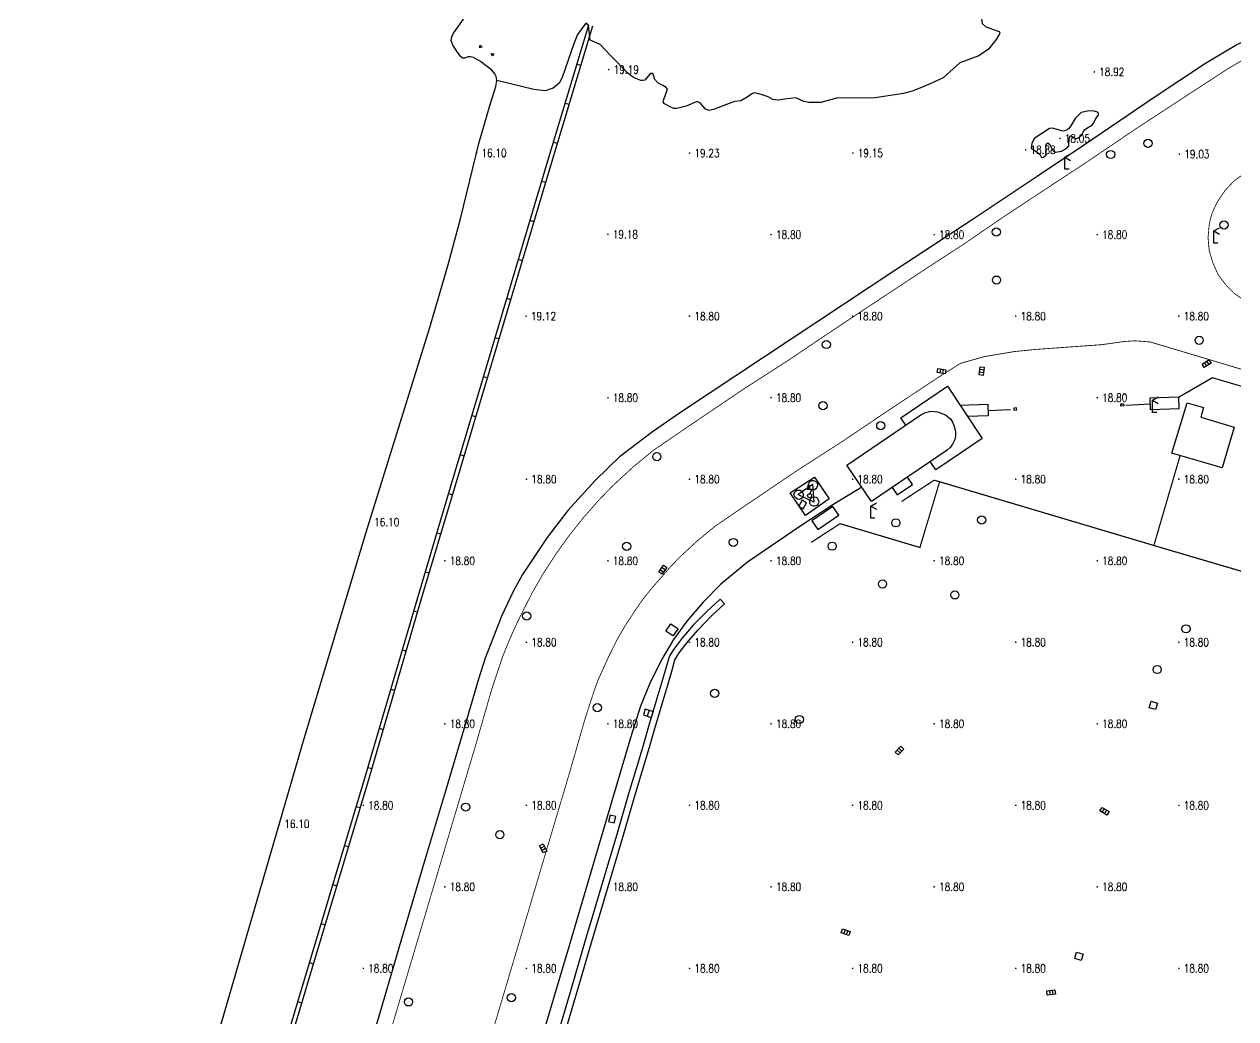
# Model space of a CAD drawing. Extents: x 404846 to 408477, y 3390929 to 3392894.
# Drawn here: x 405169.8 to 405318.3, y 3392208.2 to 3392330.2 of the extents above; entities that cross this region are included whole.
import ezdxf
from ezdxf.enums import TextEntityAlignment as Align

# ---------------------------------------------------------------- set-up
doc = ezdxf.new("R2010")
doc.units = 0
doc.header["$LTSCALE"] = 0.5
doc.layers.get('0').update_dxf_attribs({"linetype": 'CONTINUOUS'})
doc.layers.add('ASSIST', color=7, linetype='CONTINUOUS', plot=False)
for name, color, linetype in [('DLDW', 11, 'CONTINUOUS'), ('DLSS', 4, 'CONTINUOUS'), ('DMTZ', 3, 'CONTINUOUS'), ('FZTZ', 7, 'CONTINUOUS'), ('GCD', 1, 'CONTINUOUS'), ('GXYZ', 2, 'CONTINUOUS'), ('JMD', 6, 'CONTINUOUS'), ('SXSS', 5, 'CONTINUOUS'), ('ZBTZ', 3, 'CONTINUOUS')]:
    doc.layers.add(name, color=color, linetype=linetype)
doc.styles.add('HZ', font='rs.shx', dxfattribs={"width": 0.8, "bigfont": 'hztxt.shx'})
doc.linetypes.add('10421', pattern='A,2,[150,AAA.SHX,S=0.5,R=0,X=0,Y=0.5],1e-11', length=2)
doc.linetypes.add('10422', pattern='A,0.75,[150,AAA.SHX,S=0.5,R=0,X=0,Y=0.5],1.5,[177,AAA.SHX,S=1,R=0,X=0,Y=0.4],0.75', length=3)
doc.linetypes.add('1161', pattern='A,0,[149,AAA.SHX,S=0.15,R=0,X=0,Y=0],-1.6', length=1.6)
doc.linetypes.add('444', pattern='A,4.5,[145,AAA.SHX,S=1,R=0,X=0,Y=1],4.5,-0.5,[146,AAA.SHX,S=1,R=0,X=0,Y=0],-0.5', length=10)

# ---------------------------------------------------------------- blocks, each defined once
blk = doc.blocks.new('gc052')
for p, q in [((0, 3), (1.39, 3.8)), ((0, 3), (1.39, 2.2)), ((0, 0), (0, 3)), ((1, 0), (0, 0))]:
    blk.add_line(p, q)
blk = doc.blocks.new('GC200')
at = {"linetype": 'Continuous', "const_width": 0.2, "flags": 128}
blk.add_lwpolyline([(-0.1, 0, 1), (0.1, 0, 1)], format="xyb", close=True, dxfattribs=at)
blk = doc.blocks.new('gc188')
blk.add_circle((0, 0), 1)
blk = doc.blocks.new('gc041')
for p, q in [((-1, 0.5), (1, 0.5)), ((-1, -0.5), (-1, 0.5)), ((-0.33, 0.5), (-0.33, -0.5)), ((0.33, 0.5), (0.33, -0.5)), ((1, 0.5), (1, -0.5)), ((1, -0.5), (-1, -0.5))]:
    blk.add_line(p, q)
blk = doc.blocks.new('gc132')
at = {"linetype": 'Continuous'}
for points in [[(0, 2.5), (-0.58, 1.5)], [(0.58, 1.5), (-0.58, 1.5)], [(0, 2.5), (-0.52, 2.2)], [(0, 2.5), (0, 1.9)], [(0.58, 1.5), (0, 0.5)]]:
    blk.add_lwpolyline(points, dxfattribs=at)
blk.add_circle((0, 0), 0.5, dxfattribs=at)

msp = doc.modelspace()

# ---------------------------------------------------------------- linework, layer by layer
at = {"layer": 'ASSIST', "linetype": 'Continuous', "elevation": 19.126, "flags": 128}
msp.add_lwpolyline([(405245.935, 3392246.201), (405245.706, 3392245.47)], dxfattribs=at)
at = {"layer": 'DLDW', "linetype": 'Continuous'}
for p, q in [((405245.706, 3392245.47), (405246.66, 3392245.171)), ((405245.935, 3392246.201), (405246.889, 3392245.902)), ((405246.412, 3392246.052), (405246.183, 3392245.321)), ((405246.889, 3392245.902), (405246.66, 3392245.171))]:
    msp.add_line(p, q, dxfattribs=at)
at = {"layer": 'DLDW', "linetype": 'Continuous', "elevation": 19.537, "flags": 128}
msp.add_lwpolyline([(405266.617, 3392271.565), (405264.637, 3392272.514), (405266.441, 3392273.779), (405266.617, 3392271.565)], close=True, dxfattribs=at)
at = {"layer": 'DLSS', "linetype": 'Continuous', "const_width": 0.1, "flags": 128}
for points, elevation in [([(405246.921, 3392277.921), (405251.214, 3392280.858), (405257.966, 3392285.424), (405263.485, 3392288.974), (405268.198, 3392292.156), (405273.298, 3392295.544), (405279.516, 3392299.655), (405285.149, 3392303.332), (405289.851, 3392306.558), (405300.175, 3392313.359), (405306.091, 3392317.362), (405312.928, 3392321.836), (405317.235, 3392324.641), (405319.665, 3392326.092), (405322.143, 3392327.35), (405323.425, 3392327.923)], 19.043), ([(405336.369, 3392291.171), (405321.538, 3392295.378), (405320.991, 3392295.553), (405319.556, 3392296.208), (405318.255, 3392297.101), (405317.13, 3392298.207), (405316.173, 3392299.485), (405315.533, 3392300.914), (405315.083, 3392302.444), (405314.94, 3392304.016), (405315.079, 3392305.577), (405315.255, 3392306.398), (405315.471, 3392307.105), (405316.081, 3392308.408), (405317.016, 3392309.78), (405318.117, 3392310.968), (405319.399, 3392311.885), (405319.417, 3392311.897), (405323.519, 3392314.569), (405325.4, 3392315.692), (405327.253, 3392316.632), (405328.268, 3392317.086)], 19.067), ([(405319.158, 3392287.833), (405307.841, 3392291.22), (405305.963, 3392291.363), (405304.686, 3392291.277), (405301.875, 3392290.881), (405293.672, 3392290.294), (405291.173, 3392290.037), (405287.495, 3392289.422), (405284.592, 3392288.598), (405282.101, 3392287.032), (405279.902, 3392285.579), (405274.85, 3392282.222), (405270.064, 3392278.991), (405264.549, 3392275.443), (405257.978, 3392271), (405254.517, 3392268.63)], 18.984), ([(405202.781, 3392166.627), (405218.926, 3392220.883), (405225.194, 3392241.975), (405227.111, 3392248.641), (405228.41, 3392252.532), (405229.109, 3392254.277), (405230, 3392256.319), (405230.759, 3392257.884), (405232.051, 3392260.415), (405233.361, 3392262.709), (405234.91, 3392265.107), (405235.781, 3392266.334), (405236.553, 3392267.407), (405238.348, 3392269.658), (405240.156, 3392271.731), (405241.852, 3392273.489), (405244.49, 3392275.933), (405246.921, 3392277.921)], 18.898), ([(405214.281, 3392163.201), (405230.429, 3392217.462), (405236.712, 3392238.608), (405238.573, 3392245.082), (405239.646, 3392248.376), (405240.134, 3392249.727), (405240.868, 3392251.346), (405241.434, 3392252.599), (405242.484, 3392254.716), (405243.454, 3392256.387), (405244.706, 3392258.301), (405245.454, 3392259.383), (405246.08, 3392260.207), (405246.631, 3392260.893), (405247.565, 3392261.969), (405249.002, 3392263.617), (405250.255, 3392264.915), (405252.373, 3392266.878), (405254.517, 3392268.63)], 18.9)]:
    msp.add_lwpolyline(points, dxfattribs=dict(at, elevation=elevation))
at = {"layer": 'DMTZ', "linetype": '10421', "elevation": 19.01, "flags": 128}
msp.add_lwpolyline([(405301.492, 3392319.073), (405301.511, 3392319.265), (405301.403, 3392319.413), (405300.988, 3392319.534), (405300.364, 3392319.579), (405299.398, 3392319.353), (405298.641, 3392318.633), (405298.126, 3392317.727), (405297.838, 3392317.375), (405297.481, 3392317.149), (405297.171, 3392317.065), (405295.856, 3392317.433), (405295.49, 3392317.396), (405294.573, 3392316.799), (405293.632, 3392316.167), (405293.348, 3392315.549), (405293.268, 3392314.993), (405293.599, 3392314.745), (405294.321, 3392314.256), (405294.526, 3392313.835), (405294.765, 3392313.871), (405295.073, 3392314.169), (405295.084, 3392314.818), (405295.043, 3392315.309), (405295.115, 3392315.531), (405295.298, 3392315.657), (405295.56, 3392315.458), (405295.888, 3392314.699), (405296.069, 3392314.528), (405296.227, 3392314.491), (405296.952, 3392314.621), (405297.61, 3392314.994), (405297.855, 3392315.27), (405297.927, 3392316.154), (405298.013, 3392316.51), (405298.158, 3392316.52), (405298.721, 3392316.153), (405299.001, 3392316.254), (405299.404, 3392316.599), (405299.611, 3392316.958), (405299.834, 3392317.297), (405300.272, 3392317.549), (405300.518, 3392317.694), (405300.713, 3392317.854), (405300.942, 3392318.118), (405301.122, 3392318.54), (405301.492, 3392319.073)], close=True, dxfattribs=at)
at = {"layer": 'DMTZ', "linetype": '10422', "flags": 128}
for points, elevation in [([(405318.153, 3392280.762), (405316.684, 3392275.769), (405310.51, 3392277.564), (405312.393, 3392283.768), (405314.392, 3392283.192), (405314.049, 3392281.983), (405318.153, 3392280.762)], 19.616), ([(405263.717, 3392272.691), (405266.699, 3392274.619), (405268.466, 3392271.955), (405265.575, 3392269.951), (405263.717, 3392272.691)], 18.757)]:
    msp.add_lwpolyline(points, close=True, dxfattribs=dict(at, elevation=elevation))
at = {"layer": 'FZTZ', "linetype": 'Continuous', "flags": 128}
for points, elevation in [([(405225.677, 3392327.634), (405225.947, 3392327.391), (405225.59, 3392327.289), (405225.677, 3392327.634)], 17.37), ([(405227.379, 3392326.581), (405227.182, 3392326.268), (405227.051, 3392326.589), (405227.379, 3392326.581)], 17.586), ([(405291.462, 3392283.126), (405291.132, 3392283.108), (405291.145, 3392282.863), (405291.475, 3392282.881), (405291.462, 3392283.126)], 20.252), ([(405304.603, 3392283.371), (405304.258, 3392283.358), (405304.248, 3392283.621), (405304.592, 3392283.634), (405304.603, 3392283.371)], 20.252), ([(405265.943, 3392273.43), (405265.913, 3392273.627), (405265.978, 3392273.868), (405266.128, 3392274.093), (405266.37, 3392274.22), (405266.55, 3392274.224), (405266.769, 3392274.136), (405266.937, 3392273.99), (405267.05, 3392273.797), (405267.059, 3392273.597), (405266.966, 3392273.362), (405266.842, 3392273.189), (405266.699, 3392273.082), (405266.565, 3392273.073), (405266.386, 3392273.078), (405266.218, 3392273.12), (405266.089, 3392273.22), (405265.943, 3392273.43)], 19.235), ([(405264.937, 3392273.029), (405265.14, 3392272.896), (405265.302, 3392272.578), (405265.285, 3392272.323), (405265.192, 3392272.099), (405265.055, 3392271.96), (405264.801, 3392271.905), (405264.595, 3392271.952), (405264.417, 3392272.039), (405264.312, 3392272.158), (405264.172, 3392272.391), (405264.168, 3392272.557), (405264.253, 3392272.752), (405264.373, 3392272.912), (405264.54, 3392273.018), (405264.699, 3392273.048), (405264.937, 3392273.029)], 19.324), ([(405266.566, 3392272.21), (405266.827, 3392272.162), (405266.998, 3392272.078), (405267.168, 3392271.789), (405267.202, 3392271.542), (405267.129, 3392271.359), (405267.011, 3392271.206), (405266.839, 3392271.11), (405266.638, 3392271.069), (405266.504, 3392271.071), (405266.319, 3392271.16), (405266.195, 3392271.293), (405266.116, 3392271.443), (405266.093, 3392271.624), (405266.101, 3392271.779), (405266.142, 3392271.909), (405266.255, 3392272.071), (405266.372, 3392272.145), (405266.566, 3392272.21)], 19.324), ([(405265.305, 3392270.758), (405265.718, 3392271.493), (405265.169, 3392271.801), (405264.755, 3392271.066), (405265.305, 3392270.758)], 21.053), ([(405249.316, 3392255.167), (405248.465, 3392255.75), (405249.073, 3392256.636), (405249.946, 3392256.037), (405249.316, 3392255.167)], 19.221), ([(405308.514, 3392246.117), (405307.731, 3392246.354), (405307.972, 3392247.154), (405308.756, 3392246.917), (405308.514, 3392246.117)], 19.751), ([(405242.1, 3392232.212), (405242.308, 3392233.013), (405241.625, 3392233.191), (405241.416, 3392232.39), (405242.1, 3392232.212)], 19.111), ([(405299.372, 3392215.338), (405298.588, 3392215.575), (405298.829, 3392216.374), (405299.613, 3392216.137), (405299.372, 3392215.338)], 19.751)]:
    msp.add_lwpolyline(points, close=True, dxfattribs=dict(at, elevation=elevation))
at = {"layer": 'JMD', "linetype": '444', "flags": 128}
for points, elevation in [([(405239.785, 3392274.228), (405242.898, 3392277.233), (405246.824, 3392280.232), (405250.266, 3392282.594), (405263.833, 3392291.589), (405276.543, 3392300.027), (405286.144, 3392306.332), (405293.982, 3392311.54), (405299.788, 3392315.425), (405308.339, 3392321.252), (405314.63, 3392325.414), (405318.278, 3392327.58), (405322.006, 3392329.443), (405325.233, 3392330.79), (405327.551, 3392331.585), (405343.993, 3392336.631), (405365.959, 3392343.316), (405380.132, 3392347.568), (405383.054, 3392348.285), (405385.822, 3392348.79), (405388.781, 3392349.159), (405391.964, 3392349.292), (405396.052, 3392349.132), (405399.58, 3392348.738), (405403.442, 3392348.063), (405406.475, 3392347.216), (405410.496, 3392345.74), (405415.194, 3392343.843), (405420.735, 3392341.562), (405428.876, 3392338.192), (405436.928, 3392334.905)], 22.155), ([(405342.245, 3392278.88), (405315.479, 3392286.833), (405311.337, 3392284.418)], 21.426), ([(405290.737, 3392282.908), (405287.952, 3392282.761)], 20.601), ([(405307.871, 3392283.577), (405304.867, 3392283.42)], 20.683), ([(405239.785, 3392274.228), (405236.443, 3392270.542), (405233.889, 3392267.218), (405230.867, 3392262.704), (405229.752, 3392260.608), (405228.357, 3392257.675), (405226.285, 3392252.44), (405225.463, 3392249.872), (405224.008, 3392244.839), (405221.388, 3392235.991), (405218.954, 3392227.81), (405215.977, 3392217.723), (405212.735, 3392206.681), (405209.929, 3392197.36), (405207.938, 3392190.73), (405205.421, 3392182.392), (405202.298, 3392172.096), (405169.778, 3392062.211)], 21.791), ([(405272.482, 3392273.405), (405268.941, 3392271.223), (405264.894, 3392268.584), (405258.481, 3392264.216), (405255.194, 3392261.521), (405253.039, 3392259.283), (405251.065, 3392257.013), (405249.391, 3392254.702), (405247.929, 3392252.24), (405246.431, 3392249.245), (405245.345, 3392246.553), (405244.135, 3392242.673), (405239.479, 3392226.876), (405236.674, 3392217.411), (405231.867, 3392201.181)], 21.338)]:
    msp.add_lwpolyline(points, dxfattribs=dict(at, elevation=elevation))
at = {"layer": 'JMD', "linetype": 'Continuous', "flags": 128}
for points, elevation in [([(405277.891, 3392281.02), (405277.279, 3392281.922), (405282.992, 3392285.787), (405287.239, 3392279.358), (405281.576, 3392275.516), (405280.884, 3392276.537)], 23.016), ([(405284.515, 3392283.482), (405287.925, 3392283.572), (405287.973, 3392282.146), (405285.442, 3392282.079)], 21.696), ([(405276.219, 3392273.372), (405276.838, 3392272.46), (405278.72, 3392273.737), (405278.101, 3392274.649)], 22.972)]:
    msp.add_lwpolyline(points, dxfattribs=dict(at, elevation=elevation))
for points, elevation in [([(405307.896, 3392282.904), (405307.842, 3392284.351), (405311.336, 3392284.481), (405311.37, 3392283.032), (405307.896, 3392282.904)], 21.812), ([(405283.624, 3392278.668), (405283.321, 3392278.273), (405282.935, 3392277.929), (405273.675, 3392271.646), (405270.649, 3392276.107), (405279.742, 3392282.277), (405280.281, 3392282.552), (405280.961, 3392282.712), (405281.784, 3392282.647), (405282.727, 3392282.299), (405283.35, 3392281.799), (405283.623, 3392281.399), (405283.817, 3392280.906), (405283.981, 3392280.199), (405283.966, 3392279.664), (405283.875, 3392279.266), (405283.624, 3392278.668)], 23.743), ([(405267.08, 3392268.227), (405269.657, 3392269.966), (405268.95, 3392271.015), (405266.372, 3392269.275), (405267.08, 3392268.227)], 21.635)]:
    msp.add_lwpolyline(points, close=True, dxfattribs=dict(at, elevation=elevation))
at = {"layer": 'SXSS', "linetype": 'Continuous'}
for p, q in [((405237.544, 3392325.311), (405238.022, 3392325.167)), ((405236.103, 3392320.523), (405236.582, 3392320.379)), ((405234.663, 3392315.735), (405235.141, 3392315.591)), ((405233.225, 3392310.946), (405233.704, 3392310.803)), ((405231.794, 3392306.155), (405232.273, 3392306.012)), ((405230.363, 3392301.364), (405230.842, 3392301.221)), ((405228.932, 3392296.573), (405229.411, 3392296.43)), ((405227.502, 3392291.783), (405227.981, 3392291.639)), ((405226.071, 3392286.992), (405226.55, 3392286.849)), ((405224.647, 3392282.199), (405225.126, 3392282.056)), ((405223.223, 3392277.406), (405223.703, 3392277.263)), ((405221.799, 3392272.613), (405222.278, 3392272.47)), ((405220.37, 3392267.821), (405220.849, 3392267.678)), ((405218.941, 3392263.03), (405219.42, 3392262.887)), ((405217.52, 3392258.236), (405218, 3392258.096)), ((405216.119, 3392253.436), (405216.599, 3392253.296)), ((405214.717, 3392248.637), (405215.197, 3392248.497)), ((405213.316, 3392243.837), (405213.796, 3392243.697)), ((405211.915, 3392239.037), (405212.395, 3392238.897)), ((405210.489, 3392234.245), (405210.968, 3392234.102)), ((405209.054, 3392229.455), (405209.533, 3392229.312)), ((405207.62, 3392224.666), (405208.099, 3392224.522)), ((405206.186, 3392219.876), (405206.665, 3392219.732)), ((405204.752, 3392215.086), (405205.231, 3392214.942)), ((405203.318, 3392210.296), (405203.797, 3392210.152))]:
    msp.add_line(p, q, dxfattribs=at)
at = {"layer": 'SXSS', "linetype": 'Continuous', "flags": 128}
for points, elevation in [([(405192.016, 3392200.954), (405204.112, 3392242.569), (405211.705, 3392267.874), (405219.462, 3392292.877), (405221.711, 3392300.558), (405223.264, 3392306.323), (405225.529, 3392315.566), (405226.926, 3392320.349), (405227.611, 3392322.542), (405227.715, 3392323.288), (405227.664, 3392323.779), (405227.477, 3392324.128), (405227.1, 3392324.553), (405225.746, 3392325.626), (405224.849, 3392326.104), (405224.469, 3392326.21), (405224.179, 3392326.202), (405223.811, 3392326.049), (405223.579, 3392326.034), (405223.317, 3392326.192), (405222.913, 3392326.773), (405222.331, 3392327.635), (405222.133, 3392328.207), (405222.205, 3392328.638), (405222.423, 3392329.109), (405222.942, 3392329.852), (405223.788, 3392331.054)], 16.1), ([(405235.89, 3392205.848), (405237.69, 3392211.946), (405239.339, 3392217.551), (405240.505, 3392221.528), (405241.855, 3392226.074), (405243.301, 3392230.87), (405244.643, 3392235.548), (405245.533, 3392238.515), (405246.438, 3392241.503), (405247.108, 3392243.811), (405247.678, 3392245.734), (405248.119, 3392247.256), (405248.741, 3392249.288), (405249.268, 3392251.13), (405249.562, 3392252.212), (405249.666, 3392252.434), (405250.102, 3392253.088), (405251.058, 3392254.356), (405252.414, 3392255.926), (405254.027, 3392257.569), (405255.665, 3392259.08), (405255.122, 3392259.669), (405255.122, 3392259.669), (405253.469, 3392258.145), (405251.824, 3392256.469), (405250.434, 3392254.86), (405249.448, 3392253.552), (405248.966, 3392252.828), (405248.807, 3392252.49), (405248.496, 3392251.346), (405247.972, 3392249.515), (405247.351, 3392247.485), (405246.909, 3392245.96), (405246.339, 3392244.037), (405245.67, 3392241.731), (405244.766, 3392238.746), (405243.874, 3392235.773), (405242.533, 3392231.097), (405241.087, 3392226.304), (405239.737, 3392221.755), (405238.571, 3392217.777), (405236.921, 3392212.172), (405235.122, 3392206.077)], 18.848)]:
    msp.add_lwpolyline(points, dxfattribs=dict(at, elevation=elevation))
at = {"layer": 'SXSS', "color": 7, "linetype": 'Continuous', "elevation": 20.688, "flags": 128}
msp.add_lwpolyline([(405238.984, 3392330.099), (405233.588, 3392312.163), (405225.964, 3392286.634), (405222.023, 3392273.364), (405217.906, 3392259.56), (405211.598, 3392237.95), (405196.185, 3392186.475)], dxfattribs=at)
at = {"layer": 'SXSS', "linetype": '10422', "elevation": 20.688, "flags": 128}
msp.add_lwpolyline([(405239.463, 3392329.955), (405234.067, 3392312.019), (405226.443, 3392286.491), (405222.502, 3392273.221), (405218.386, 3392259.418), (405212.077, 3392237.808), (405196.664, 3392186.332)], dxfattribs=at)
at = {"layer": 'SXSS', "linetype": 'Continuous', "const_width": 0.15, "flags": 128}
for points, elevation in [([(405308.297, 3392266.254), (405311.506, 3392277.252)], 19.269), ([(405266.287, 3392266.638), (405269.817, 3392268.928), (405279.608, 3392266.006), (405282.023, 3392274.072), (405309.774, 3392265.814), (405340.717, 3392256.711)], 19.175), ([(405282.023, 3392274.072), (405281.351, 3392274.26), (405277.362, 3392271.648)], 19.222)]:
    msp.add_lwpolyline(points, dxfattribs=dict(at, elevation=elevation))
at = {"layer": 'ZBTZ', "linetype": '1161', "elevation": 19.018, "flags": 128}
msp.add_lwpolyline([(405326.97, 3392364.419), (405326.594, 3392362.802), (405326.173, 3392361.456), (405324.617, 3392358.095), (405324.13, 3392357.159), (405321.298, 3392354.413), (405319.183, 3392352.396), (405316.363, 3392350.344), (405315.835, 3392350.045), (405315.269, 3392349.903), (405313.507, 3392350.57), (405313.231, 3392350.802), (405313.133, 3392351.326), (405314.314, 3392353.053), (405314.438, 3392353.451), (405314.277, 3392353.589), (405313.773, 3392353.747), (405312.389, 3392353.8), (405311.908, 3392353.659), (405310.332, 3392351.226), (405308.717, 3392348.813), (405308.456, 3392348.543), (405307.804, 3392348.336), (405306.526, 3392348.501), (405306.021, 3392348.698), (405305.643, 3392348.738), (405305.293, 3392349.121), (405305.15, 3392349.224), (405304.851, 3392349.083), (405304.061, 3392347.816), (405303.495, 3392347.293), (405303.306, 3392347.247), (405302.905, 3392347.25), (405302.462, 3392347.337), (405300.228, 3392348.191), (405300.093, 3392348.147), (405299.879, 3392347.58), (405298.778, 3392345.884), (405298.474, 3392345.805), (405298.247, 3392345.806), (405297.609, 3392346.39), (405296.627, 3392345.45), (405296.279, 3392345.088), (405295.529, 3392344.851), (405293.015, 3392344.453), (405292.883, 3392344.353), (405292.985, 3392344.101), (405293.791, 3392343.669), (405295.619, 3392342.977), (405299.306, 3392342.145), (405299.94, 3392341.867), (405300.273, 3392341.201), (405300.466, 3392340.6), (405300.436, 3392339.928), (405299.853, 3392338.768), (405298.744, 3392337.591), (405297.583, 3392336.892), (405297.291, 3392336.662), (405296.193, 3392336.484), (405294.655, 3392336.504), (405294.331, 3392336.686), (405294.147, 3392337.124), (405294.448, 3392338.854), (405294.408, 3392339.047), (405294.08, 3392339.089), (405293.196, 3392337.863), (405291.494, 3392335.688), (405291.345, 3392335.214), (405292.014, 3392334.403), (405292.087, 3392334.06), (405291.903, 3392333.536), (405291.393, 3392332.994), (405289.369, 3392332.224), (405287.586, 3392331.58), (405287.254, 3392331.223), (405287.157, 3392330.913), (405287.247, 3392330.304), (405287.709, 3392329.86), (405289.334, 3392329.291), (405289.391, 3392329.153), (405289.363, 3392329.002), (405288.977, 3392328.307), (405288.028, 3392327.134), (405286.816, 3392326.301), (405284.493, 3392325.468), (405282.467, 3392323.626), (405280.867, 3392322.897), (405279.597, 3392322.34), (405278.676, 3392321.973), (405277.594, 3392321.697), (405274.125, 3392321.179), (405269.378, 3392321.105), (405267.46, 3392320.602), (405266.708, 3392320.596), (405265.97, 3392320.609), (405265.39, 3392320.706), (405264.396, 3392321.179), (405263.01, 3392320.982), (405262.245, 3392320.86), (405261.572, 3392320.942), (405261.008, 3392321.286), (405260.129, 3392321.579), (405259.349, 3392321.786), (405259.078, 3392321.715), (405258.411, 3392321.267), (405257.633, 3392320.812), (405256.86, 3392320.721), (405255.873, 3392320.353), (405254.281, 3392319.741), (405253.73, 3392319.627), (405253.259, 3392319.832), (405252.71, 3392320.519), (405252.361, 3392320.686), (405252.17, 3392320.688), (405250.964, 3392320.129), (405249.815, 3392319.877), (405249.44, 3392319.841), (405249.062, 3392320.036), (405248.309, 3392320.443), (405248.121, 3392320.636), (405248.19, 3392320.978), (405248.64, 3392322.233), (405248.509, 3392322.427), (405248.088, 3392322.674), (405247.487, 3392323.015), (405247.093, 3392323.406), (405246.901, 3392324.078), (405246.848, 3392324.152), (405246.657, 3392324.155), (405246.451, 3392324.047), (405245.869, 3392323.348), (405245.587, 3392323.303), (405245.379, 3392323.31), (405244.576, 3392323.619), (405244.19, 3392323.854), (405243.75, 3392324.221), (405241.724, 3392326.309), (405240.381, 3392327.705), (405239.191, 3392328.249), (405238.984, 3392330.099), (405238.639, 3392330.332), (405237.632, 3392328.947), (405237.223, 3392327.896), (405235.733, 3392323.644), (405235.357, 3392322.956), (405234.63, 3392322.35), (405233.638, 3392322.015), (405232.287, 3392322.169), (405227.715, 3392323.288)], dxfattribs=at)

# ---------------------------------------------------------------- block references
at = {"layer": 'DLDW', "linetype": 'Continuous', "xscale": 0.5, "yscale": 0.5}
msp.add_blockref('gc132', (405266.078, 3392272.356), dxfattribs=at)
at = {"layer": 'DLSS', "linetype": 'Continuous', "xscale": 0.5, "yscale": 0.5}
for p in [(405297.396, 3392312.398, 19.269), (405315.654, 3392303.336, 19.124), (405308.142, 3392282.569, 19.34), (405273.596, 3392269.594, 19.148)]:
    msp.add_blockref('gc052', p, dxfattribs=at)
at = {"layer": 'GCD', "linetype": 'Continuous'}
ref = msp.add_blockref('GC200', (405241.457, 3392324.628, 19.192), dxfattribs=dict(at, xscale=0.5, yscale=0.5, zscale=0.5))
ref.add_attrib('height', '19.19', dxfattribs={"linetype": 'Continuous', "height": 1, "style": 'HZ', "width": 0.8}).set_placement((405242.057, 3392324.628, 19.192), align=Align.MIDDLE_LEFT)
ref = msp.add_blockref('GC200', (405300.995, 3392324.346, 18.924), dxfattribs=dict(at, xscale=0.5, yscale=0.5, zscale=0.5))
ref.add_attrib('height', '18.92', dxfattribs={"linetype": 'Continuous', "height": 1, "style": 'HZ', "width": 0.8}).set_placement((405301.595, 3392324.346, 18.924), align=Align.MIDDLE_LEFT)
ref = msp.add_blockref('GC200', (405292.575, 3392314.784, 18.875), dxfattribs=dict(at, xscale=0.5, yscale=0.5, zscale=0.5))
ref.add_attrib('height', '18.88', dxfattribs={"linetype": 'Continuous', "height": 1, "style": 'HZ', "width": 0.8}).set_placement((405293.175, 3392314.784, 18.875), align=Align.MIDDLE_LEFT)
ref = msp.add_blockref('GC200', (405296.78, 3392316.187, 18.053), dxfattribs=dict(at, xscale=0.5, yscale=0.5, zscale=0.5))
ref.add_attrib('height', '18.05', dxfattribs={"linetype": 'Continuous', "height": 1, "style": 'HZ', "width": 0.8}).set_placement((405297.38, 3392316.187, 18.053), align=Align.MIDDLE_LEFT)
ref = msp.add_blockref('GC200', (405225.243, 3392314.401, 16.1), dxfattribs=dict(at, xscale=0.5, yscale=0.5, zscale=0.5))
ref.add_attrib('height', '16.10', dxfattribs={"linetype": 'Continuous', "height": 1, "style": 'HZ', "width": 0.8}).set_placement((405225.843, 3392314.401, 16.1), align=Align.MIDDLE_LEFT)
ref = msp.add_blockref('GC200', (405251.361, 3392314.387, 19.231), dxfattribs=dict(at, xscale=0.5, yscale=0.5, zscale=0.5))
ref.add_attrib('height', '19.23', dxfattribs={"linetype": 'Continuous', "height": 1, "style": 'HZ', "width": 0.8}).set_placement((405251.961, 3392314.387, 19.231), align=Align.MIDDLE_LEFT)
ref = msp.add_blockref('GC200', (405271.388, 3392314.391, 19.153), dxfattribs=dict(at, xscale=0.5, yscale=0.5, zscale=0.5))
ref.add_attrib('height', '19.15', dxfattribs={"linetype": 'Continuous', "height": 1, "style": 'HZ', "width": 0.8}).set_placement((405271.988, 3392314.391, 19.153), align=Align.MIDDLE_LEFT)
ref = msp.add_blockref('GC200', (405311.425, 3392314.268, 19.025), dxfattribs=dict(at, xscale=0.5, yscale=0.5, zscale=0.5))
ref.add_attrib('height', '19.03', dxfattribs={"linetype": 'Continuous', "height": 1, "style": 'HZ', "width": 0.8}).set_placement((405312.025, 3392314.268, 19.025), align=Align.MIDDLE_LEFT)
ref = msp.add_blockref('GC200', (405241.35, 3392304.423, 19.184), dxfattribs=dict(at, xscale=0.5, yscale=0.5, zscale=0.5))
ref.add_attrib('height', '19.18', dxfattribs={"linetype": 'Continuous', "height": 1, "style": 'HZ', "width": 0.8}).set_placement((405241.95, 3392304.423, 19.184), align=Align.MIDDLE_LEFT)
ref = msp.add_blockref('GC200', (405261.358, 3392304.379, 18.8), dxfattribs=dict(at, xscale=0.5, yscale=0.5, zscale=0.5))
ref.add_attrib('height', '18.80', dxfattribs={"linetype": 'Continuous', "height": 1, "style": 'HZ', "width": 0.8}).set_placement((405261.958, 3392304.379, 18.8), align=Align.MIDDLE_LEFT)
ref = msp.add_blockref('GC200', (405281.358, 3392304.379, 18.8), dxfattribs=dict(at, xscale=0.5, yscale=0.5, zscale=0.5))
ref.add_attrib('height', '18.80', dxfattribs={"linetype": 'Continuous', "height": 1, "style": 'HZ', "width": 0.8}).set_placement((405281.958, 3392304.379, 18.8), align=Align.MIDDLE_LEFT)
ref = msp.add_blockref('GC200', (405301.358, 3392304.379, 18.8), dxfattribs=dict(at, xscale=0.5, yscale=0.5, zscale=0.5))
ref.add_attrib('height', '18.80', dxfattribs={"linetype": 'Continuous', "height": 1, "style": 'HZ', "width": 0.8}).set_placement((405301.958, 3392304.379, 18.8), align=Align.MIDDLE_LEFT)
ref = msp.add_blockref('GC200', (405231.311, 3392294.377, 19.121), dxfattribs=dict(at, xscale=0.5, yscale=0.5, zscale=0.5))
ref.add_attrib('height', '19.12', dxfattribs={"linetype": 'Continuous', "height": 1, "style": 'HZ', "width": 0.8}).set_placement((405231.911, 3392294.377, 19.121), align=Align.MIDDLE_LEFT)
ref = msp.add_blockref('GC200', (405251.358, 3392294.379, 18.8), dxfattribs=dict(at, xscale=0.5, yscale=0.5, zscale=0.5))
ref.add_attrib('height', '18.80', dxfattribs={"linetype": 'Continuous', "height": 1, "style": 'HZ', "width": 0.8}).set_placement((405251.958, 3392294.379, 18.8), align=Align.MIDDLE_LEFT)
ref = msp.add_blockref('GC200', (405271.358, 3392294.379, 18.8), dxfattribs=dict(at, xscale=0.5, yscale=0.5, zscale=0.5))
ref.add_attrib('height', '18.80', dxfattribs={"linetype": 'Continuous', "height": 1, "style": 'HZ', "width": 0.8}).set_placement((405271.958, 3392294.379, 18.8), align=Align.MIDDLE_LEFT)
ref = msp.add_blockref('GC200', (405291.358, 3392294.379, 18.8), dxfattribs=dict(at, xscale=0.5, yscale=0.5, zscale=0.5))
ref.add_attrib('height', '18.80', dxfattribs={"linetype": 'Continuous', "height": 1, "style": 'HZ', "width": 0.8}).set_placement((405291.958, 3392294.379, 18.8), align=Align.MIDDLE_LEFT)
ref = msp.add_blockref('GC200', (405311.358, 3392294.379, 18.8), dxfattribs=dict(at, xscale=0.5, yscale=0.5, zscale=0.5))
ref.add_attrib('height', '18.80', dxfattribs={"linetype": 'Continuous', "height": 1, "style": 'HZ', "width": 0.8}).set_placement((405311.958, 3392294.379, 18.8), align=Align.MIDDLE_LEFT)
ref = msp.add_blockref('GC200', (405241.358, 3392284.379, 18.8), dxfattribs=dict(at, xscale=0.5, yscale=0.5, zscale=0.5))
ref.add_attrib('height', '18.80', dxfattribs={"linetype": 'Continuous', "height": 1, "style": 'HZ', "width": 0.8}).set_placement((405241.958, 3392284.379, 18.8), align=Align.MIDDLE_LEFT)
ref = msp.add_blockref('GC200', (405261.358, 3392284.379, 18.8), dxfattribs=dict(at, xscale=0.5, yscale=0.5, zscale=0.5))
ref.add_attrib('height', '18.80', dxfattribs={"linetype": 'Continuous', "height": 1, "style": 'HZ', "width": 0.8}).set_placement((405261.958, 3392284.379, 18.8), align=Align.MIDDLE_LEFT)
ref = msp.add_blockref('GC200', (405301.358, 3392284.379, 18.8), dxfattribs=dict(at, xscale=0.5, yscale=0.5, zscale=0.5))
ref.add_attrib('height', '18.80', dxfattribs={"linetype": 'Continuous', "height": 1, "style": 'HZ', "width": 0.8}).set_placement((405301.958, 3392284.379, 18.8), align=Align.MIDDLE_LEFT)
ref = msp.add_blockref('GC200', (405231.358, 3392274.379, 18.8), dxfattribs=dict(at, xscale=0.5, yscale=0.5, zscale=0.5))
ref.add_attrib('height', '18.80', dxfattribs={"linetype": 'Continuous', "height": 1, "style": 'HZ', "width": 0.8}).set_placement((405231.958, 3392274.379, 18.8), align=Align.MIDDLE_LEFT)
ref = msp.add_blockref('GC200', (405251.358, 3392274.379, 18.8), dxfattribs=dict(at, xscale=0.5, yscale=0.5, zscale=0.5))
ref.add_attrib('height', '18.80', dxfattribs={"linetype": 'Continuous', "height": 1, "style": 'HZ', "width": 0.8}).set_placement((405251.958, 3392274.379, 18.8), align=Align.MIDDLE_LEFT)
ref = msp.add_blockref('GC200', (405271.358, 3392274.379, 18.8), dxfattribs=dict(at, xscale=0.5, yscale=0.5, zscale=0.5))
ref.add_attrib('height', '18.80', dxfattribs={"linetype": 'Continuous', "height": 1, "style": 'HZ', "width": 0.8}).set_placement((405271.958, 3392274.379, 18.8), align=Align.MIDDLE_LEFT)
ref = msp.add_blockref('GC200', (405291.358, 3392274.379, 18.8), dxfattribs=dict(at, xscale=0.5, yscale=0.5, zscale=0.5))
ref.add_attrib('height', '18.80', dxfattribs={"linetype": 'Continuous', "height": 1, "style": 'HZ', "width": 0.8}).set_placement((405291.958, 3392274.379, 18.8), align=Align.MIDDLE_LEFT)
ref = msp.add_blockref('GC200', (405311.358, 3392274.379, 18.8), dxfattribs=dict(at, xscale=0.5, yscale=0.5, zscale=0.5))
ref.add_attrib('height', '18.80', dxfattribs={"linetype": 'Continuous', "height": 1, "style": 'HZ', "width": 0.8}).set_placement((405311.958, 3392274.379, 18.8), align=Align.MIDDLE_LEFT)
ref = msp.add_blockref('GC200', (405212.091, 3392269.117, 16.1), dxfattribs=dict(at, xscale=0.5, yscale=0.5, zscale=0.5))
ref.add_attrib('height', '16.10', dxfattribs={"linetype": 'Continuous', "height": 1, "style": 'HZ', "width": 0.8}).set_placement((405212.691, 3392269.117, 16.1), align=Align.MIDDLE_LEFT)
ref = msp.add_blockref('GC200', (405221.358, 3392264.379, 18.8), dxfattribs=dict(at, xscale=0.5, yscale=0.5, zscale=0.5))
ref.add_attrib('height', '18.80', dxfattribs={"linetype": 'Continuous', "height": 1, "style": 'HZ', "width": 0.8}).set_placement((405221.958, 3392264.379, 18.8), align=Align.MIDDLE_LEFT)
ref = msp.add_blockref('GC200', (405241.358, 3392264.379, 18.8), dxfattribs=dict(at, xscale=0.5, yscale=0.5, zscale=0.5))
ref.add_attrib('height', '18.80', dxfattribs={"linetype": 'Continuous', "height": 1, "style": 'HZ', "width": 0.8}).set_placement((405241.958, 3392264.379, 18.8), align=Align.MIDDLE_LEFT)
ref = msp.add_blockref('GC200', (405261.358, 3392264.379, 18.8), dxfattribs=dict(at, xscale=0.5, yscale=0.5, zscale=0.5))
ref.add_attrib('height', '18.80', dxfattribs={"linetype": 'Continuous', "height": 1, "style": 'HZ', "width": 0.8}).set_placement((405261.958, 3392264.379, 18.8), align=Align.MIDDLE_LEFT)
ref = msp.add_blockref('GC200', (405281.358, 3392264.379, 18.8), dxfattribs=dict(at, xscale=0.5, yscale=0.5, zscale=0.5))
ref.add_attrib('height', '18.80', dxfattribs={"linetype": 'Continuous', "height": 1, "style": 'HZ', "width": 0.8}).set_placement((405281.958, 3392264.379, 18.8), align=Align.MIDDLE_LEFT)
ref = msp.add_blockref('GC200', (405301.358, 3392264.379, 18.8), dxfattribs=dict(at, xscale=0.5, yscale=0.5, zscale=0.5))
ref.add_attrib('height', '18.80', dxfattribs={"linetype": 'Continuous', "height": 1, "style": 'HZ', "width": 0.8}).set_placement((405301.958, 3392264.379, 18.8), align=Align.MIDDLE_LEFT)
ref = msp.add_blockref('GC200', (405231.358, 3392254.379, 18.8), dxfattribs=dict(at, xscale=0.5, yscale=0.5, zscale=0.5))
ref.add_attrib('height', '18.80', dxfattribs={"linetype": 'Continuous', "height": 1, "style": 'HZ', "width": 0.8}).set_placement((405231.958, 3392254.379, 18.8), align=Align.MIDDLE_LEFT)
ref = msp.add_blockref('GC200', (405251.358, 3392254.379, 18.8), dxfattribs=dict(at, xscale=0.5, yscale=0.5, zscale=0.5))
ref.add_attrib('height', '18.80', dxfattribs={"linetype": 'Continuous', "height": 1, "style": 'HZ', "width": 0.8}).set_placement((405251.958, 3392254.379, 18.8), align=Align.MIDDLE_LEFT)
ref = msp.add_blockref('GC200', (405271.358, 3392254.379, 18.8), dxfattribs=dict(at, xscale=0.5, yscale=0.5, zscale=0.5))
ref.add_attrib('height', '18.80', dxfattribs={"linetype": 'Continuous', "height": 1, "style": 'HZ', "width": 0.8}).set_placement((405271.958, 3392254.379, 18.8), align=Align.MIDDLE_LEFT)
ref = msp.add_blockref('GC200', (405291.358, 3392254.379, 18.8), dxfattribs=dict(at, xscale=0.5, yscale=0.5, zscale=0.5))
ref.add_attrib('height', '18.80', dxfattribs={"linetype": 'Continuous', "height": 1, "style": 'HZ', "width": 0.8}).set_placement((405291.958, 3392254.379, 18.8), align=Align.MIDDLE_LEFT)
ref = msp.add_blockref('GC200', (405311.358, 3392254.379, 18.8), dxfattribs=dict(at, xscale=0.5, yscale=0.5, zscale=0.5))
ref.add_attrib('height', '18.80', dxfattribs={"linetype": 'Continuous', "height": 1, "style": 'HZ', "width": 0.8}).set_placement((405311.958, 3392254.379, 18.8), align=Align.MIDDLE_LEFT)
ref = msp.add_blockref('GC200', (405221.358, 3392244.379, 18.8), dxfattribs=dict(at, xscale=0.5, yscale=0.5, zscale=0.5))
ref.add_attrib('height', '18.80', dxfattribs={"linetype": 'Continuous', "height": 1, "style": 'HZ', "width": 0.8}).set_placement((405221.958, 3392244.379, 18.8), align=Align.MIDDLE_LEFT)
ref = msp.add_blockref('GC200', (405241.358, 3392244.379, 18.8), dxfattribs=dict(at, xscale=0.5, yscale=0.5, zscale=0.5))
ref.add_attrib('height', '18.80', dxfattribs={"linetype": 'Continuous', "height": 1, "style": 'HZ', "width": 0.8}).set_placement((405241.958, 3392244.379, 18.8), align=Align.MIDDLE_LEFT)
ref = msp.add_blockref('GC200', (405261.358, 3392244.379, 18.8), dxfattribs=dict(at, xscale=0.5, yscale=0.5, zscale=0.5))
ref.add_attrib('height', '18.80', dxfattribs={"linetype": 'Continuous', "height": 1, "style": 'HZ', "width": 0.8}).set_placement((405261.958, 3392244.379, 18.8), align=Align.MIDDLE_LEFT)
ref = msp.add_blockref('GC200', (405281.358, 3392244.379, 18.8), dxfattribs=dict(at, xscale=0.5, yscale=0.5, zscale=0.5))
ref.add_attrib('height', '18.80', dxfattribs={"linetype": 'Continuous', "height": 1, "style": 'HZ', "width": 0.8}).set_placement((405281.958, 3392244.379, 18.8), align=Align.MIDDLE_LEFT)
ref = msp.add_blockref('GC200', (405301.358, 3392244.379, 18.8), dxfattribs=dict(at, xscale=0.5, yscale=0.5, zscale=0.5))
ref.add_attrib('height', '18.80', dxfattribs={"linetype": 'Continuous', "height": 1, "style": 'HZ', "width": 0.8}).set_placement((405301.958, 3392244.379, 18.8), align=Align.MIDDLE_LEFT)
ref = msp.add_blockref('GC200', (405211.358, 3392234.379, 18.8), dxfattribs=dict(at, xscale=0.5, yscale=0.5, zscale=0.5))
ref.add_attrib('height', '18.80', dxfattribs={"linetype": 'Continuous', "height": 1, "style": 'HZ', "width": 0.8}).set_placement((405211.958, 3392234.379, 18.8), align=Align.MIDDLE_LEFT)
ref = msp.add_blockref('GC200', (405231.358, 3392234.379, 18.8), dxfattribs=dict(at, xscale=0.5, yscale=0.5, zscale=0.5))
ref.add_attrib('height', '18.80', dxfattribs={"linetype": 'Continuous', "height": 1, "style": 'HZ', "width": 0.8}).set_placement((405231.958, 3392234.379, 18.8), align=Align.MIDDLE_LEFT)
ref = msp.add_blockref('GC200', (405251.358, 3392234.379, 18.8), dxfattribs=dict(at, xscale=0.5, yscale=0.5, zscale=0.5))
ref.add_attrib('height', '18.80', dxfattribs={"linetype": 'Continuous', "height": 1, "style": 'HZ', "width": 0.8}).set_placement((405251.958, 3392234.379, 18.8), align=Align.MIDDLE_LEFT)
ref = msp.add_blockref('GC200', (405271.358, 3392234.379, 18.8), dxfattribs=dict(at, xscale=0.5, yscale=0.5, zscale=0.5))
ref.add_attrib('height', '18.80', dxfattribs={"linetype": 'Continuous', "height": 1, "style": 'HZ', "width": 0.8}).set_placement((405271.958, 3392234.379, 18.8), align=Align.MIDDLE_LEFT)
ref = msp.add_blockref('GC200', (405291.358, 3392234.379, 18.8), dxfattribs=dict(at, xscale=0.5, yscale=0.5, zscale=0.5))
ref.add_attrib('height', '18.80', dxfattribs={"linetype": 'Continuous', "height": 1, "style": 'HZ', "width": 0.8}).set_placement((405291.958, 3392234.379, 18.8), align=Align.MIDDLE_LEFT)
ref = msp.add_blockref('GC200', (405311.358, 3392234.379, 18.8), dxfattribs=dict(at, xscale=0.5, yscale=0.5, zscale=0.5))
ref.add_attrib('height', '18.80', dxfattribs={"linetype": 'Continuous', "height": 1, "style": 'HZ', "width": 0.8}).set_placement((405311.958, 3392234.379, 18.8), align=Align.MIDDLE_LEFT)
ref = msp.add_blockref('GC200', (405201.068, 3392232.097, 16.1), dxfattribs=dict(at, xscale=0.5, yscale=0.5, zscale=0.5))
ref.add_attrib('height', '16.10', dxfattribs={"linetype": 'Continuous', "height": 1, "style": 'HZ', "width": 0.8}).set_placement((405201.668, 3392232.097, 16.1), align=Align.MIDDLE_LEFT)
ref = msp.add_blockref('GC200', (405221.358, 3392224.379, 18.8), dxfattribs=dict(at, xscale=0.5, yscale=0.5, zscale=0.5))
ref.add_attrib('height', '18.80', dxfattribs={"linetype": 'Continuous', "height": 1, "style": 'HZ', "width": 0.8}).set_placement((405221.958, 3392224.379, 18.8), align=Align.MIDDLE_LEFT)
ref = msp.add_blockref('GC200', (405241.358, 3392224.379, 18.8), dxfattribs=dict(at, xscale=0.5, yscale=0.5, zscale=0.5))
ref.add_attrib('height', '18.80', dxfattribs={"linetype": 'Continuous', "height": 1, "style": 'HZ', "width": 0.8}).set_placement((405241.958, 3392224.379, 18.8), align=Align.MIDDLE_LEFT)
ref = msp.add_blockref('GC200', (405261.358, 3392224.379, 18.8), dxfattribs=dict(at, xscale=0.5, yscale=0.5, zscale=0.5))
ref.add_attrib('height', '18.80', dxfattribs={"linetype": 'Continuous', "height": 1, "style": 'HZ', "width": 0.8}).set_placement((405261.958, 3392224.379, 18.8), align=Align.MIDDLE_LEFT)
ref = msp.add_blockref('GC200', (405281.358, 3392224.379, 18.8), dxfattribs=dict(at, xscale=0.5, yscale=0.5, zscale=0.5))
ref.add_attrib('height', '18.80', dxfattribs={"linetype": 'Continuous', "height": 1, "style": 'HZ', "width": 0.8}).set_placement((405281.958, 3392224.379, 18.8), align=Align.MIDDLE_LEFT)
ref = msp.add_blockref('GC200', (405301.358, 3392224.379, 18.8), dxfattribs=dict(at, xscale=0.5, yscale=0.5, zscale=0.5))
ref.add_attrib('height', '18.80', dxfattribs={"linetype": 'Continuous', "height": 1, "style": 'HZ', "width": 0.8}).set_placement((405301.958, 3392224.379, 18.8), align=Align.MIDDLE_LEFT)
ref = msp.add_blockref('GC200', (405211.358, 3392214.379, 18.8), dxfattribs=dict(at, xscale=0.5, yscale=0.5, zscale=0.5))
ref.add_attrib('height', '18.80', dxfattribs={"linetype": 'Continuous', "height": 1, "style": 'HZ', "width": 0.8}).set_placement((405211.958, 3392214.379, 18.8), align=Align.MIDDLE_LEFT)
ref = msp.add_blockref('GC200', (405231.358, 3392214.379, 18.8), dxfattribs=dict(at, xscale=0.5, yscale=0.5, zscale=0.5))
ref.add_attrib('height', '18.80', dxfattribs={"linetype": 'Continuous', "height": 1, "style": 'HZ', "width": 0.8}).set_placement((405231.958, 3392214.379, 18.8), align=Align.MIDDLE_LEFT)
ref = msp.add_blockref('GC200', (405251.358, 3392214.379, 18.8), dxfattribs=dict(at, xscale=0.5, yscale=0.5, zscale=0.5))
ref.add_attrib('height', '18.80', dxfattribs={"linetype": 'Continuous', "height": 1, "style": 'HZ', "width": 0.8}).set_placement((405251.958, 3392214.379, 18.8), align=Align.MIDDLE_LEFT)
ref = msp.add_blockref('GC200', (405271.358, 3392214.379, 18.8), dxfattribs=dict(at, xscale=0.5, yscale=0.5, zscale=0.5))
ref.add_attrib('height', '18.80', dxfattribs={"linetype": 'Continuous', "height": 1, "style": 'HZ', "width": 0.8}).set_placement((405271.958, 3392214.379, 18.8), align=Align.MIDDLE_LEFT)
ref = msp.add_blockref('GC200', (405291.358, 3392214.379, 18.8), dxfattribs=dict(at, xscale=0.5, yscale=0.5, zscale=0.5))
ref.add_attrib('height', '18.80', dxfattribs={"linetype": 'Continuous', "height": 1, "style": 'HZ', "width": 0.8}).set_placement((405291.958, 3392214.379, 18.8), align=Align.MIDDLE_LEFT)
ref = msp.add_blockref('GC200', (405311.358, 3392214.379, 18.8), dxfattribs=dict(at, xscale=0.5, yscale=0.5, zscale=0.5))
ref.add_attrib('height', '18.80', dxfattribs={"linetype": 'Continuous', "height": 1, "style": 'HZ', "width": 0.8}).set_placement((405311.958, 3392214.379, 18.8), align=Align.MIDDLE_LEFT)
at = {"layer": 'GXYZ', "linetype": 'Continuous', "xscale": 0.5, "yscale": 0.5}
for p in [(405307.584, 3392315.58, 19.102), (405303.005, 3392314.21, 19.102), (405288.986, 3392304.701, 19.036), (405316.906, 3392305.557, 19.223), (405289.004, 3392298.81, 19.036), (405313.851, 3392291.421, 19.036), (405268.139, 3392290.898, 18.876), (405267.722, 3392283.404, 18.876), (405274.806, 3392280.947, 18.876), (405247.342, 3392277.156, 18.876), (405276.657, 3392269.036, 19.219), (405287.178, 3392269.381, 19.462), (405243.644, 3392266.153, 19.057), (405256.728, 3392266.626, 18.876), (405268.848, 3392266.169, 19.122), (405275.025, 3392261.532, 19.251), (405283.891, 3392260.188, 19.575), (405231.38, 3392257.596, 18.989), (405312.233, 3392256.034, 19.458), (405308.707, 3392251.045, 19.537), (405254.449, 3392248.107, 18.941), (405240.055, 3392246.349, 19.023), (405264.815, 3392244.902, 19.093), (405223.912, 3392234.16, 18.78), (405228.099, 3392230.771, 18.857), (405229.5, 3392210.787, 18.692), (405216.892, 3392210.263, 18.659)]:
    msp.add_blockref('gc188', p, dxfattribs=at)
for p, rotation in [((405314.761, 3392288.561, 18.973), 33.4138680517944), ((405282.262, 3392287.623, 18.965), 349.8414328469354), ((405287.182, 3392287.639, 19.053), 264.254354527009), ((405248.099, 3392263.275, 19.073), 55.36656997129285), ((405277.111, 3392241.09, 19.535), 226.4094870437786), ((405302.246, 3392233.652, 19.736), 148.3471915253593), ((405233.418, 3392229.096, 18.739), 297.3056009400689), ((405270.514, 3392218.817, 19.358), 340.1626552922195), ((405295.694, 3392211.419, 19.719), 7.01314124524572)]:
    msp.add_blockref('gc041', p, dxfattribs=dict(at, rotation=rotation))

doc.saveas('drawing.dxf')
